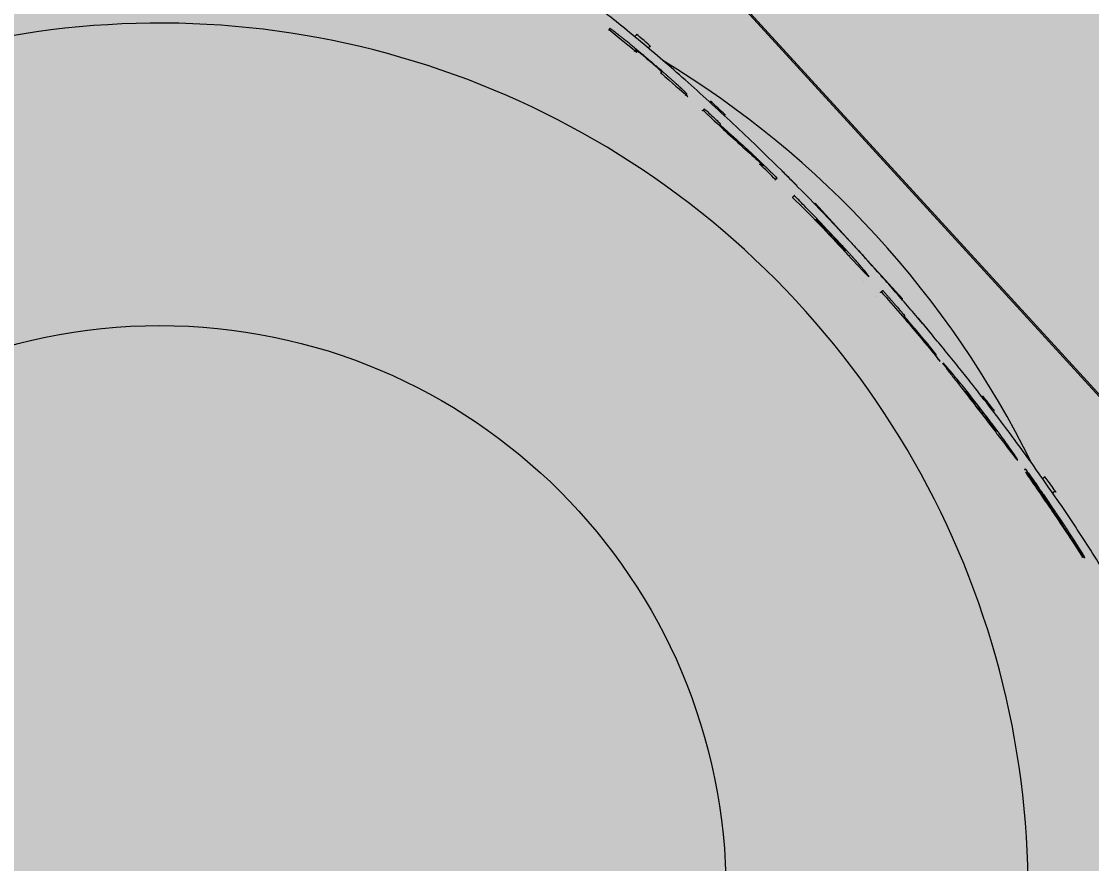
# Model space of a CAD drawing. Header units: metres. Extents: x 2306714 to 2308412, y 453204 to 454783.
# Drawn here: x 2307434.8744 to 2307435.007, y 454012.2586 to 454012.3629 of the extents above; entities that cross this region are included whole.
import ezdxf

# ---------------------------------------------------------------- set-up
doc = ezdxf.new("R2010")
doc.units = ezdxf.units.M
doc.linetypes.add('CENTER', pattern=[2, 1.25, -0.25, 0.25, -0.25])
for name, color, linetype in [('220_СТР', 7, 'Continuous'), ('АД_серый', 250, 'Continuous'), ('ГП_здания', 7, 'Continuous'), ('ПП_Дорога_Покрытия_Газон', 3, 'Continuous')]:
    doc.layers.add(name, color=color, linetype=linetype)
for name, color, linetype, lineweight in [('280_ПОР_Откосы планировки', 250, 'Continuous', 20), ('ГП_АД том 3.2.6', 250, 'Continuous', 40), ('ПП_Дорога_Покрытия_Откос', 3, 'Continuous', 9), ('ПП_Дорога_Покрытия_Щебневание_Прикромочное', 151, 'Continuous', 30)]:
    doc.layers.add(name, color=color, linetype=linetype, lineweight=lineweight)
doc.styles.get("Standard").update_dxf_attribs({"font": 'arial.ttf'})

# ---------------------------------------------------------------- blocks, each defined once
blk = doc.blocks.new('АД 3.2.6')
at = {"layer": 'АД_серый'}
h = blk.add_hatch(dxfattribs=at)
h.set_pattern_fill('ANSI37', color=256, scale=0.25)
h.set_pattern_definition([(45, (-2306965.9422, -453205.9558), (-0.56126600757, 0.56126600757), []), (135, (-2306965.9422, -453205.9558), (-0.56126600757, -0.56126600757), [])])
edge = h.paths.add_edge_path()
edge.add_line((1053.93186, 1206.08536), (1054.02543, 1208.20484))
edge.add_line((1054.02543, 1208.20484), (1018.62202, 1175.7919))
edge.add_line((1018.62202, 1175.7919), (966.99205, 1128.52302))
edge.add_line((966.99205, 1128.52302), (878.48354, 1047.49067))
edge.add_line((878.48354, 1047.49067), (841.60499, 1013.72719))
edge.add_line((841.60499, 1013.72719), (814.31486, 988.74221))
edge.add_line((814.31486, 988.74221), (777.43631, 954.97873))
edge.add_line((777.43631, 954.97873), (740.55776, 921.21525))
edge.add_line((740.55776, 921.21525), (666.80067, 853.68829))
edge.add_line((666.80067, 853.68829), (629.92212, 819.92481))
edge.add_line((629.92212, 819.92481), (593.04357, 786.16133))
edge.add_line((593.04357, 786.16133), (556.16502, 752.39785))
edge.add_line((556.16502, 752.39785), (292.41778, 510.92888))
edge.add_line((292.41778, 510.92888), (59.06115, 297.28349))
edge.add_arc((479.24764, -161.67002), 622.24996, 132.47509102, 141.13179677)
edge.add_line((-5.2309, 228.81116), (-27.95818, 200.61292))
edge.add_arc((-516.71903, 594.54558), 627.75003, 312.47523068, 321.13179661, ccw=False)
edge.add_line((-92.81738, 131.5364), (-212.23468, 22.20554))
edge.add_line((-212.23468, 22.20554), (-211.22178, 21.09919))
edge.add_line((-211.22178, 21.09919), (-91.80447, 130.43005))
edge.add_arc((-516.71903, 594.54558), 629.25003, 312.4752307, 321.13179662)
edge.add_line((-26.79029, 199.67163), (-4.06301, 227.86986))
edge.add_arc((479.24764, -161.67002), 620.74996, 132.47509101, 141.13179676, ccw=False)
edge.add_line((60.07406, 296.17713), (293.44604, 509.83656))
edge.add_line((293.44604, 509.83656), (557.17795, 751.29146))
edge.add_line((557.17795, 751.29146), (594.0565, 785.05494))
edge.add_line((594.0565, 785.05494), (630.93505, 818.81842))
edge.add_line((630.93505, 818.81842), (667.8136, 852.5819))
edge.add_line((667.8136, 852.5819), (741.5707, 920.10885))
edge.add_line((741.5707, 920.10885), (778.44926, 953.87233))
edge.add_line((778.44926, 953.87233), (815.32781, 987.63581))
edge.add_line((815.32781, 987.63581), (842.61793, 1012.62079))
edge.add_line((842.61793, 1012.62079), (879.49648, 1046.38427))
edge.add_line((879.49648, 1046.38427), (968.00501, 1127.41661))
edge.add_line((968.00501, 1127.41661), (1019.63498, 1174.68549))
edge.add_line((1019.63498, 1174.68549), (1053.93186, 1206.08536))
blk = doc.blocks.new('Водоподготовка 4 этап')
at = {"layer": '220_СТР', "lineweight": 30, "true_color": 0xe51010}
h = blk.add_hatch(color=12, dxfattribs=at)
h.dxf.hatch_style = 1
h.paths.add_polyline_path([(2307427.33288, 454009.45795), (2307434.33981, 454015.87302), (2307439.33817, 454010.41625), (2307432.32988, 454003.99993)])
at = {"layer": 'ПП_Дорога_Покрытия_Щебневание_Прикромочное'}
h = blk.add_hatch(dxfattribs=at)
h.set_pattern_fill('ANSI37', color=256, scale=0.2, angle=4.77736958)
edge = h.paths.add_edge_path()
edge.add_line((2307428.85403, 454000.81768), (2307431.59231, 454003.32466))
edge.add_line((2307431.59231, 454003.32466), (2307432.26758, 454002.58709))
edge.add_line((2307432.26758, 454002.58709), (2307430.26687, 454000.75538))
edge.add_line((2307430.26687, 454000.75538), (2307440.65059, 453989.41364))
edge.add_arc((2307447.60472, 453979.8187), 11.85001, 42.408168, 125.933481, ccw=False)
edge.add_line((2307456.35428, 453987.81043), (2307478.60707, 453963.50459))
edge.add_arc((2307469.8669, 453955.50264), 11.84997, -47.525017, 42.475234, ccw=False)
edge.add_line((2307477.8688, 453946.76243), (2307498.88957, 453966.00763))
edge.add_arc((2307490.88762, 453974.74784), 11.85, 222.475096, 312.475121, ccw=False)
edge.add_line((2307482.1474, 453966.74589), (2307441.55195, 454011.08673))
edge.add_line((2307441.55195, 454011.08673), (2307440.75101, 454010.35395))
edge.add_line((2307440.75101, 454010.35395), (2307440.07574, 454011.09152))
edge.add_line((2307440.07574, 454011.09152), (2307441.614, 454012.49984))
edge.add_line((2307441.614, 454012.49984), (2307452.60239, 454000.49766))
edge.add_line((2307452.60239, 454000.49766), (2307451.86482, 453999.82239))
edge.add_line((2307451.86482, 453999.82239), (2307453.21536, 453998.34725))
edge.add_line((2307453.21536, 453998.34725), (2307453.95293, 453999.02252))
edge.add_line((2307453.95293, 453999.02252), (2307482.88497, 453967.42116))
edge.add_arc((2307490.88757, 453974.74679), 10.84926, 222.47117, 312.479047)
edge.add_line((2307498.2143, 453966.7452), (2307498.88957, 453966.00763))
edge.add_line((2307498.88957, 453966.00763), (2307477.8688, 453946.76243))
edge.add_line((2307477.8688, 453946.76243), (2307477.19726, 453947.5032))
edge.add_arc((2307469.86657, 453955.50254), 10.85028, 312.502507, 402.474487)
edge.add_line((2307477.8695, 453962.82932), (2307455.60735, 453987.14538))
edge.add_arc((2307447.60471, 453979.81871), 10.84999, 42.475082, 130.626496)
edge.add_line((2307440.54001, 453988.05353), (2307428.85403, 454000.81768))
blk = doc.blocks.new('Водоподготовка 18.05')
at = {"layer": 'ГП_здания', "linetype": 'CENTER', "lineweight": 13, "ltscale": 100}
blk.add_line((6001.24, 6383.54, 0), (6001.24, 5380.37, 0), dxfattribs=at)
at = {"layer": 'ГП_здания', "lineweight": 13, "ltscale": 25}
blk.add_line((6130.74, 5683.45, 0), (6130.74, 5903.45, 0), dxfattribs=at)
at = {"layer": 'ГП_здания', "lineweight": 13}
for p, q in [((6116.54, 5834.97, 0), (6116.64, 5834.97, 0)), ((6116.97, 5830.85, 0), (6117.07, 5830.85, 0)), ((6117.94, 5822.56, 0), (6118.04, 5822.56, 0)), ((6118.09, 5822.56, 0), (6118.19, 5822.56, 0)), ((6118.62, 5790.66, 0), (6118.62, 5790.66, 0)), ((6119.48, 5790.66, 0), (6119.58, 5790.66, 0)), ((6118.59, 5788.23, 0), (6118.59, 5788.23, 0)), ((6119, 5776.51, 0), (6119.1, 5776.51, 0)), ((6117.72, 5761.46, 0), (6117.81, 5761.46, 0)), ((6117.44, 5759.63, 0), (6117.54, 5759.63, 0)), ((6115.67, 5746.98, 0), (6115.77, 5746.98, 0))]:
    blk.add_line(p, q, dxfattribs=at)
at = {"layer": 'ГП_здания', "lineweight": 13, "ltscale": 25, "elevation": 0}
blk.add_lwpolyline([(6059.38, 5643.45), (6130.6, 5643.45), (6130.6, 5943.45), (6049.98, 5943.45)], dxfattribs=at)
at = {"layer": 'ГП_здания', "lineweight": 13, "elevation": 0}
for points in [[(6054.82, 5888.22, 1), (5951.78, 5699.31, 1), (6054.82, 5888.22)], [(6119.05, 5807.31), (6119.15, 5807.31, 0.002331), (6119.01, 5810.02)]]:
    blk.add_lwpolyline(points, format="xyb", dxfattribs=at)
blk.add_lwpolyline([(6120.67, 5801.85), (6120.77, 5801.85), (6120.78, 5785.83), (6120.68, 5785.82)], dxfattribs=at)
at = {"layer": 'ГП_здания', "lineweight": 13, "ltscale": 25}
blk.add_circle((6003.3, 5793.76, 0), 70.16, dxfattribs=at)
at = {"layer": 'ГП_здания', "lineweight": 13}
blk.add_arc((6003.3, 5793.76, 0), 120.36, 343.7424, 16.3299, dxfattribs=at)
at = {"layer": 'ГП_здания', "lineweight": 13, "extrusion": (0, 0, -1)}
blk.add_ellipse((5242.12, 5799.42, 0), major_axis=(878.86, 0.55), ratio=0.530258, start_param=0.085865, end_param=0.088818, dxfattribs=at)
at = {"layer": 'ГП_здания', "lineweight": 13}
for points, degree, knots in [([(6098, 5888.58, 0), (6094.24, 5892.34, 0), (6089.1, 5895.21, 0), (6085.01, 5897.15, 0), (6083.82, 5897.72, 0), (6082.72, 5898.2, 0), (6081.57, 5898.68, 0), (6076.46, 5900.83, 0), (6070.96, 5902.59, 0), (6065.55, 5904.02, 0), (6062.3, 5904.89, 0), (6059.1, 5905.63, 0), (6055.75, 5906.31, 0), (6054.08, 5906.66, 0), (6052.39, 5906.98, 0), (6050.67, 5907.29, 0), (6042.04, 5908.83, 0), (6032.79, 5909.94, 0), (6023.21, 5910.58, 0), (6016.86, 5911.01, 0), (6010.37, 5911.23, 0), (6003.81, 5911.24, 0), (5997.54, 5911.25, 0), (5991.31, 5911.06, 0), (5985.22, 5910.69, 0), (5981.28, 5910.44, 0), (5977.39, 5910.12, 0), (5973.58, 5909.73, 0), (5963.64, 5908.69, 0), (5954.2, 5907.15, 0), (5945.59, 5905.12, 0), (5942.92, 5904.49, 0), (5940.25, 5903.8, 0), (5937.56, 5903.02, 0), (5935.33, 5902.37, 0), (5933.1, 5901.66, 0), (5930.9, 5900.89, 0), (5929.08, 5900.25, 0), (5927.29, 5899.58, 0), (5925.54, 5898.85, 0), (5924.43, 5898.4, 0), (5923.37, 5897.94, 0), (5922.26, 5897.43, 0), (5919.34, 5896.08, 0), (5915.78, 5894.23, 0), (5912.53, 5891.87, 0), (5911.09, 5890.83, 0), (5909.71, 5889.69, 0), (5908.48, 5888.46, 0), (5904.72, 5884.7, 0), (5901.85, 5879.57, 0), (5899.91, 5875.47, 0), (5899.34, 5874.28, 0), (5898.86, 5873.19, 0), (5898.38, 5872.04, 0), (5896.23, 5866.92, 0), (5894.47, 5861.43, 0), (5893.04, 5856.02, 0), (5892.18, 5852.76, 0), (5891.43, 5849.57, 0), (5890.75, 5846.21, 0), (5890.4, 5844.54, 0), (5890.08, 5842.85, 0), (5889.77, 5841.13, 0), (5888.23, 5832.5, 0), (5887.12, 5823.25, 0), (5886.48, 5813.67, 0), (5886.05, 5807.33, 0), (5885.83, 5800.83, 0), (5885.82, 5794.27, 0), (5885.81, 5788, 0), (5886, 5781.78, 0), (5886.37, 5775.69, 0), (5886.62, 5771.74, 0), (5886.94, 5767.86, 0), (5887.33, 5764.04, 0), (5888.37, 5754.11, 0), (5889.91, 5744.66, 0), (5891.94, 5736.05, 0), (5892.57, 5733.38, 0), (5893.26, 5730.71, 0), (5894.05, 5728.03, 0), (5894.69, 5725.79, 0), (5895.4, 5723.56, 0), (5896.17, 5721.37, 0), (5896.81, 5719.55, 0), (5897.48, 5717.75, 0), (5898.21, 5716, 0), (5898.66, 5714.89, 0), (5899.13, 5713.83, 0), (5899.63, 5712.73, 0), (5900.98, 5709.8, 0), (5902.83, 5706.25, 0), (5905.19, 5702.99, 0), (5906.23, 5701.55, 0), (5907.37, 5700.17, 0), (5908.6, 5698.94, 0)], 3, [0, 0, 0, 0, 1.490588, 1.490588, 1.490588, 1.924398, 1.924398, 1.924398, 3.851331, 3.851331, 3.851331, 5.01041, 5.01041, 5.01041, 5.586225, 5.586225, 5.586225, 8.477972, 8.477972, 8.477972, 10.394049, 10.394049, 10.394049, 12.224729, 12.224729, 12.224729, 13.40936, 13.40936, 13.40936, 16.493768, 16.493768, 16.493768, 17.44998, 17.44998, 17.44998, 18.244155, 18.244155, 18.244155, 18.901026, 18.901026, 18.901026, 19.31658, 19.31658, 19.31658, 20.421311, 20.421311, 20.421311, 20.909714, 20.909714, 20.909714, 22.400302, 22.400302, 22.400302, 22.834113, 22.834113, 22.834113, 24.761045, 24.761045, 24.761045, 25.920124, 25.920124, 25.920124, 26.495939, 26.495939, 26.495939, 29.387685, 29.387685, 29.387685, 31.303762, 31.303762, 31.303762, 33.134443, 33.134443, 33.134443, 34.319073, 34.319073, 34.319073, 37.403481, 37.403481, 37.403481, 38.359693, 38.359693, 38.359693, 39.153868, 39.153868, 39.153868, 39.810739, 39.810739, 39.810739, 40.226293, 40.226293, 40.226293, 41.331024, 41.331024, 41.331024, 41.819428, 41.819428, 41.819428, 41.819428]), ([(5908.6, 5698.94, 0), (5910.43, 5697.11, 0), (5912.66, 5695.33, 0), (5915.27, 5693.6, 0), (5923.03, 5689.3, 0), (5933.12, 5685.53, 0), (5940.12, 5683.47, 0), (5960.89, 5678.65, 0), (5985.43, 5676.16, 0), (6001.7, 5675.64, 0), (6028.13, 5676.58, 0), (6052.03, 5680.22, 0), (6060.76, 5682.03, 0), (6073.83, 5685.58, 0), (6084.37, 5689.93, 0), (6088.08, 5691.75, 0), (6092.41, 5694.3, 0), (6095.86, 5696.99, 0), (6096.67, 5697.68, 0), (6097.42, 5698.37, 0), (6098.12, 5699.06, 0), (6099.95, 5700.89, 0), (6101.73, 5703.12, 0), (6103.46, 5705.74, 0), (6107.76, 5713.5, 0), (6111.53, 5723.58, 0), (6113.59, 5730.58, 0), (6118.41, 5751.35, 0), (6120.9, 5775.9, 0), (6121.42, 5792.16, 0), (6120.48, 5818.59, 0), (6116.84, 5842.5, 0), (6115.03, 5851.22, 0), (6111.48, 5864.3, 0), (6107.13, 5874.84, 0), (6105.31, 5878.54, 0), (6102.76, 5882.87, 0), (6100.07, 5886.32, 0), (6099.39, 5887.13, 0), (6098.7, 5887.89, 0), (6098, 5888.58, 0)], 5, [0, 0, 0, 0, 0, 0, 28.612785, 28.612785, 28.612785, 74.374141, 74.374141, 74.374141, 152.858752, 152.858752, 152.858752, 202.96905, 202.96905, 202.96905, 235.424027, 235.424027, 235.424027, 246.308087, 246.308087, 246.308087, 246.308087, 246.308087, 274.920872, 274.920872, 274.920872, 320.682228, 320.682228, 320.682228, 399.166839, 399.166839, 399.166839, 449.277137, 449.277137, 449.277137, 481.732114, 481.732114, 481.732114, 492.616174, 492.616174, 492.616174, 492.616174, 492.616174, 492.616174]), ([(6118.98, 5775.75, 0), (6119.01, 5776.02, 0), (6119.03, 5776.21, 0), (6119.07, 5776.46, 0), (6119.09, 5776.52, 0), (6119.12, 5776.51, 0), (6119.12, 5776.42, 0), (6119.13, 5776.12, 0), (6119.13, 5775.89, 0), (6119.1, 5775.08, 0), (6119.08, 5774.6, 0), (6119.01, 5773.29, 0), (6118.97, 5772.58, 0), (6118.84, 5770.72, 0), (6118.7, 5769.04, 0), (6118.39, 5765.64, 0), (6118.27, 5764.63, 0), (6118.1, 5763.15, 0), (6118.04, 5762.7, 0), (6117.97, 5762.23, 0), (6117.94, 5762.06, 0), (6117.9, 5761.78, 0), (6117.88, 5761.68, 0), (6117.86, 5761.6, 0), (6117.84, 5761.49, 0), (6117.82, 5761.44, 0), (6117.8, 5761.48, 0), (6117.79, 5761.55, 0), (6117.8, 5761.83, 0), (6117.81, 5762.05, 0), (6117.86, 5762.68, 0), (6117.89, 5763.08, 0), (6117.97, 5763.91, 0), (6118.02, 5764.5, 0), (6118.15, 5765.84, 0), (6118.27, 5767.11, 0), (6118.53, 5770.2, 0), (6118.64, 5771.57, 0), (6118.79, 5773.51, 0), (6118.83, 5774.05, 0), (6118.89, 5774.77, 0), (6118.91, 5775, 0), (6118.95, 5775.41, 0), (6118.96, 5775.59, 0), (6118.98, 5775.75, 0)], 3, [0, 0, 0, 0, 0.140503, 0.140503, 0.279558, 0.279558, 0.440684, 0.440684, 0.557789, 0.557789, 0.647061, 0.647061, 0.735991, 0.735991, 0.880222, 0.880222, 1.011551, 1.011551, 1.141168, 1.141168, 1.238837, 1.238837, 1.336799, 1.336799, 1.336799, 1.471844, 1.471844, 1.606831, 1.606831, 1.749736, 1.749736, 1.904632, 1.904632, 2.023565, 2.023565, 2.069214, 2.069214, 2.080648, 2.080648, 2.085127, 2.085127, 2.087376, 2.087376, 2.089632, 2.089632, 2.089632, 2.089632]), ([(6118.52, 5767.69, 0), (6118.57, 5768.14, 0), (6118.61, 5768.58, 0), (6118.66, 5769.25, 0), (6118.7, 5769.66, 0), (6118.74, 5770.31, 0), (6118.77, 5770.64, 0), (6118.8, 5771.19, 0), (6118.81, 5771.4, 0), (6118.83, 5771.75, 0), (6118.83, 5771.89, 0), (6118.82, 5772.13, 0), (6118.81, 5772.13, 0), (6118.78, 5772.04, 0), (6118.76, 5771.93, 0), (6118.71, 5771.59, 0), (6118.69, 5771.41, 0), (6118.64, 5770.89, 0), (6118.62, 5770.64, 0), (6118.58, 5770.2, 0), (6118.55, 5769.94, 0), (6118.54, 5769.74, 0), (6118.52, 5769.53, 0), (6118.5, 5769.32, 0), (6118.46, 5768.86, 0), (6118.46, 5768.8, 0), (6118.43, 5768.42, 0), (6118.4, 5768.09, 0), (6118.34, 5767.44, 0), (6118.32, 5767.18, 0), (6118.29, 5766.72, 0), (6118.28, 5766.53, 0), (6118.26, 5766.16, 0), (6118.26, 5766.05, 0), (6118.26, 5765.88, 0), (6118.28, 5765.87, 0), (6118.32, 5766, 0), (6118.34, 5766.12, 0), (6118.39, 5766.48, 0), (6118.42, 5766.68, 0), (6118.46, 5767.1, 0), (6118.49, 5767.38, 0), (6118.52, 5767.69, 0)], 3, [0, 0, 0, 0, 0.061398, 0.061398, 0.143718, 0.143718, 0.202976, 0.202976, 0.250492, 0.250492, 0.297711, 0.297711, 0.366238, 0.366238, 0.435084, 0.435084, 0.471903, 0.471903, 0.504315, 0.504315, 0.561339, 0.561339, 0.561339, 0.596677, 0.596677, 0.608213, 0.608213, 0.649967, 0.649967, 0.679277, 0.679277, 0.709843, 0.709843, 0.753333, 0.753333, 0.831317, 0.831317, 0.895995, 0.895995, 0.956547, 0.956547, 1.047004, 1.047004, 1.047004, 1.047004]), ([(6117.46, 5758.64, 0), (6117.49, 5758.64, 0), (6117.52, 5758.64, 0), (6117.54, 5758.64, 0), (6117.21, 5755.91, 0), (6117.09, 5755.1, 0), (6116.81, 5753.24, 0), (6116.78, 5752.99, 0), (6116.72, 5752.64, 0), (6116.7, 5752.49, 0), (6116.65, 5752.25, 0), (6116.64, 5752.16, 0), (6116.62, 5752.04, 0), (6116.61, 5751.99, 0), (6116.59, 5751.94, 0), (6116.59, 5751.93, 0), (6116.59, 5751.95, 0), (6116.59, 5751.98, 0), (6116.6, 5752.07, 0), (6116.61, 5752.13, 0), (6116.63, 5752.3, 0), (6116.65, 5752.41, 0), (6116.71, 5752.85, 0), (6116.76, 5753.21, 0), (6116.82, 5753.66, 0), (6116.84, 5753.76, 0), (6117.05, 5755.32, 0), (6117.16, 5756.13, 0), (6117.38, 5757.87, 0), (6117.42, 5758.21, 0), (6117.46, 5758.61, 0), (6117.49, 5758.87, 0), (6117.53, 5759.28, 0), (6117.54, 5759.42, 0), (6117.55, 5759.6, 0), (6117.54, 5759.64, 0), (6117.52, 5759.61, 0), (6117.51, 5759.54, 0), (6117.46, 5759.28, 0), (6117.43, 5759.09, 0), (6117.35, 5758.51, 0), (6117.3, 5758.15, 0), (6117.19, 5757.36, 0), (6117.11, 5756.83, 0), (6116.94, 5755.56, 0), (6116.81, 5754.64, 0), (6116.56, 5752.94, 0), (6116.36, 5751.39, 0), (6115.63, 5747.17, 0), (6115.59, 5747.17, 0), (6115.56, 5747.17, 0), (6115.53, 5747.17, 0)], 3, [0, 0, 0, 0, 1, 1, 1, 1.783766, 1.783766, 1.982817, 1.982817, 2.11539, 2.11539, 2.202851, 2.202851, 2.273034, 2.273034, 2.340963, 2.340963, 2.410948, 2.410948, 2.485726, 2.485726, 2.579921, 2.579921, 2.89106, 2.89106, 2.97694, 2.97694, 4.273165, 4.273165, 4.998658, 4.998658, 5.83057, 5.83057, 6.496585, 6.496585, 7.143847, 7.143847, 7.81969, 7.81969, 8.515656, 8.515656, 9.392411, 9.392411, 10.702693, 10.702693, 12.186246, 12.186246, 14.374851, 14.374851, 14.374851, 15.374851, 15.374851, 15.374851, 15.374851])]:
    blk.add_open_spline(points, degree=degree, knots=knots, dxfattribs=at)
for points, weights, degree, knots in [([(6117.59, 5826.64, 0), (6117.75, 5825.29, 0), (6117.9, 5823.93, 0), (6118.04, 5822.56, 0), (6118.09, 5822.56, 0), (6118.14, 5822.56, 0), (6118.19, 5822.56, 0), (6118.2, 5822.54, 0), (6118.21, 5822.59, 0), (6118.21, 5822.76, 0), (6118.2, 5822.88, 0), (6118.18, 5823.23, 0), (6118.17, 5823.48, 0), (6118.1, 5824.21, 0), (6118.06, 5824.66, 0), (6117.83, 5826.91, 0), (6117.57, 5828.97, 0), (6117.28, 5831.19, 0), (6117.16, 5832.01, 0), (6116.97, 5833.28, 0), (6116.89, 5833.74, 0), (6116.78, 5834.36, 0), (6116.74, 5834.59, 0), (6116.68, 5834.86, 0), (6116.66, 5834.92, 0), (6116.64, 5834.98, 0), (6116.63, 5834.97, 0), (6116.63, 5834.93, 0), (6116.58, 5834.93, 0), (6116.53, 5834.93, 0), (6116.48, 5834.93, 0), (6116.45, 5834.93, 0), (6116.42, 5834.93, 0), (6116.38, 5834.93, 0)], [1, 0.999842440264, 0.999842440264, 1, 1, 1, 1, 1, 1, 1, 1, 1, 1, 1, 1, 1, 1, 1, 1, 1, 1, 1, 1, 1, 1, 1, 1, 1, 1, 1, 1, 1, 1, 1], 3, [0, 0, 0, 0, 0.043483, 0.043483, 0.043483, 1.043483, 1.043483, 1.043483, 1.176822, 1.176822, 1.29652, 1.29652, 1.402822, 1.402822, 1.501723, 1.501723, 1.801223, 1.801223, 2.155266, 2.155266, 2.487129, 2.487129, 2.786519, 2.786519, 2.987055, 2.987055, 3.18426, 3.18426, 3.18426, 4.18426, 4.18426, 4.18426, 5.18426, 5.18426, 5.18426, 5.18426]), ([(6116.48, 5834.93, 0), (6116.69, 5833.58, 0), (6116.88, 5832.22, 0), (6117.07, 5830.85, 0), (6117.12, 5830.85, 0), (6117.17, 5830.85, 0), (6117.22, 5830.85, 0), (6117.22, 5830.85, 0), (6117.23, 5830.83, 0), (6117.25, 5830.76, 0), (6117.26, 5830.7, 0), (6117.29, 5830.51, 0), (6117.32, 5830.34, 0), (6117.39, 5829.93, 0), (6117.42, 5829.69, 0), (6117.49, 5829.17, 0), (6117.53, 5828.89, 0), (6117.59, 5828.34, 0), (6117.63, 5828.08, 0), (6117.68, 5827.58, 0), (6117.7, 5827.36, 0), (6117.73, 5827.01, 0), (6117.74, 5826.87, 0), (6117.75, 5826.72, 0), (6117.75, 5826.64, 0), (6117.74, 5826.64, 0), (6117.69, 5826.64, 0), (6117.64, 5826.64, 0), (6117.59, 5826.64, 0), (6117.56, 5826.64, 0), (6117.53, 5826.64, 0), (6117.49, 5826.64, 0)], [1, 0.999831571191, 0.999831571191, 1, 1, 1, 1, 1, 1, 1, 1, 1, 1, 1, 1, 1, 1, 1, 1, 1, 1, 1, 1, 1, 1, 1, 1, 1, 1, 1, 1, 1], 3, [0, 0, 0, 0, 0.044958, 0.044958, 0.044958, 1.044958, 1.044958, 1.044958, 1.12452, 1.12452, 1.203961, 1.203961, 1.340747, 1.340747, 1.478445, 1.478445, 1.61591, 1.61591, 1.75323, 1.75323, 1.889381, 1.889381, 2.015622, 2.015622, 2.106287, 2.106287, 2.106287, 3.106287, 3.106287, 3.106287, 4.106287, 4.106287, 4.106287, 4.106287]), ([(6118.5, 5830, 0), (6118.62, 5830.01, 0), (6118.74, 5830.01, 0), (6118.87, 5830.01, 0), (6118.79, 5830.73, 0), (6118.71, 5831.44, 0), (6118.63, 5832.15, 0), (6118.49, 5832.15, 0), (6118.35, 5832.16, 0), (6118.21, 5832.16, 0)], [1, 1, 1, 1, 0.999996795465, 0.999996795465, 1, 1, 1, 1], 3, [0, 0, 0, 0, 0.480007, 0.480007, 0.480007, 0.486208, 0.486208, 0.486208, 1.043218, 1.043218, 1.043218, 1.043218]), ([(6118.21, 5819.71, 0), (6118.24, 5819.71, 0), (6118.28, 5819.71, 0), (6118.31, 5819.71, 0), (6118.39, 5819.71, 0), (6118.48, 5819.71, 0), (6118.56, 5819.71, 0), (6118.6, 5819.26, 0), (6118.64, 5818.82, 0), (6118.72, 5817.92, 0), (6118.75, 5817.47, 0), (6118.79, 5817.02, 0), (6118.74, 5817.02, 0), (6118.69, 5817.02, 0), (6118.64, 5817.02, 0), (6118.84, 5815.17, 0), (6119.02, 5813.31, 0), (6119.18, 5811.44, 0), (6119.22, 5810.75, 0), (6119.26, 5810.06, 0), (6119.34, 5808.69, 0), (6119.37, 5808, 0), (6119.4, 5807.31, 0), (6119.32, 5807.31, 0), (6119.23, 5807.31, 0), (6119.15, 5807.31, 0)], [1, 1, 1, 1, 1, 1, 1, 1, 1, 1, 1, 1, 1, 1, 1, 0.999712769491, 0.999712769491, 1, 1, 1, 1, 1, 1, 1, 1, 1], 3, [0, 0, 0, 0, 1, 1, 1, 2, 2, 2, 2.126478, 2.126478, 2.252956, 2.252956, 2.252956, 3.252956, 3.252956, 3.252956, 3.311668, 3.311668, 3.311668, 3.505021, 3.505021, 3.698375, 3.698375, 3.698375, 4.698375, 4.698375, 4.698375, 4.698375]), ([(6118.31, 5819.71, 0), (6118.49, 5817.66, 0), (6118.65, 5815.58, 0), (6118.6, 5815.58, 0), (6118.55, 5815.58, 0)], [1, 0.999768964858, 1, 1, 1], 2, [0, 0, 0, 0.042992, 0.042992, 1.042992, 1.042992, 1.042992]), ([(6119.81, 5817.59, 0), (6119.86, 5817.6, 0), (6119.9, 5817.6, 0), (6119.95, 5817.6, 0), (6119.9, 5818.31, 0), (6119.85, 5819.02, 0), (6119.79, 5819.73, 0), (6119.74, 5819.74, 0), (6119.68, 5819.74, 0), (6119.63, 5819.74, 0)], [1, 1, 1, 1, 0.999996814524, 0.999996814524, 1, 1, 1, 1], 3, [0, 0, 0, 0, 0.1836966, 0.1836966, 0.1836966, 0.1898793, 0.1898793, 0.1898793, 0.4132454, 0.4132454, 0.4132454, 0.4132454]), ([(6118.65, 5815.58, 0), (6118.93, 5812.82, 0), (6119.17, 5810.02, 0), (6119.09, 5810.02, 0), (6119.01, 5810.02, 0), (6118.96, 5810.02, 0), (6118.92, 5810.02, 0)], [1, 0.9995748086, 1, 1, 1, 1, 1], 2, [0, 0, 0, 0.058325, 0.058325, 1.058325, 1.058325, 2.058325, 2.058325, 2.058325]), ([(6120.47, 5807.32, 0), (6120.48, 5807.32, 0), (6120.49, 5807.32, 0), (6120.51, 5807.32, 0), (6120.54, 5806.61, 0), (6120.56, 5805.9, 0), (6120.59, 5805.18, 0), (6120.58, 5805.18, 0), (6120.57, 5805.18, 0), (6120.56, 5805.18, 0)], [1, 1, 1, 1, 0.999996825739, 0.999996825739, 1, 1, 1, 1], 3, [0, 0, 0, 0, 0.055698, 0.055698, 0.055698, 0.061869, 0.061869, 0.061869, 1.061869, 1.061869, 1.061869, 1.061869]), ([(6119.18, 5804.27, 0), (6119.21, 5804.27, 0), (6119.24, 5804.27, 0), (6119.28, 5804.27, 0), (6119.36, 5804.27, 0), (6119.44, 5804.27, 0), (6119.53, 5804.27, 0), (6119.63, 5801.35, 0), (6119.69, 5798.41, 0), (6119.71, 5795.47, 0), (6119.71, 5795.15, 0), (6119.71, 5794.83, 0), (6119.71, 5794.19, 0), (6119.71, 5793.88, 0), (6119.7, 5793.01, 0), (6119.69, 5792.49, 0), (6119.66, 5791.61, 0), (6119.64, 5791.26, 0), (6119.61, 5790.79, 0), (6119.59, 5790.66, 0), (6119.56, 5790.66, 0), (6119.54, 5790.79, 0), (6119.52, 5791.26, 0), (6119.51, 5791.61, 0), (6119.49, 5792.49, 0), (6119.48, 5793.01, 0), (6119.47, 5793.88, 0), (6119.47, 5794.19, 0), (6119.46, 5794.83, 0), (6119.46, 5795.15, 0), (6119.46, 5795.47, 0), (6119.44, 5798.41, 0), (6119.38, 5801.35, 0), (6119.28, 5804.27, 0)], [1, 1, 1, 1, 1, 1, 1, 0.999343512694, 0.999343512694, 1, 1, 1, 1, 1, 1, 1, 1, 1, 1, 1, 1, 1, 1, 1, 1, 1, 1, 1, 1, 1, 1, 0.999341942387, 0.999341942387, 1], 3, [0, 0, 0, 0, 1, 1, 1, 2, 2, 2, 2.088765, 2.088765, 2.088765, 2.179672, 2.179672, 2.270355, 2.270355, 2.446415, 2.446415, 2.623026, 2.623026, 2.799734, 2.799734, 2.97648, 2.97648, 3.15302, 3.15302, 3.329024, 3.329024, 3.41975, 3.41975, 3.510708, 3.510708, 3.510708, 3.599579, 3.599579, 3.599579, 3.599579]), ([(6119.59, 5800.22, 0), (6119.61, 5799.42, 0), (6119.62, 5798.62, 0), (6119.64, 5797.82, 0), (6119.64, 5797.62, 0), (6119.64, 5797.43, 0), (6119.64, 5797.06, 0), (6119.64, 5796.88, 0), (6119.64, 5796.36, 0), (6119.64, 5796.05, 0), (6119.63, 5795.54, 0), (6119.62, 5795.33, 0), (6119.61, 5795.05, 0), (6119.6, 5794.98, 0), (6119.58, 5794.98, 0), (6119.57, 5795.05, 0), (6119.55, 5795.33, 0), (6119.54, 5795.54, 0), (6119.52, 5796.05, 0), (6119.51, 5796.36, 0), (6119.5, 5796.88, 0), (6119.5, 5797.06, 0), (6119.49, 5797.43, 0), (6119.49, 5797.62, 0), (6119.49, 5797.82, 0), (6119.48, 5798.62, 0), (6119.46, 5799.42, 0), (6119.44, 5800.22, 0), (6119.49, 5800.22, 0), (6119.54, 5800.22, 0), (6119.59, 5800.22, 0)], [1, 0.999994590858, 0.999994590858, 1, 1, 1, 1, 1, 1, 1, 1, 1, 1, 1, 1, 1, 1, 1, 1, 1, 1, 1, 1, 1, 1, 0.999994585389, 0.999994585389, 1, 1, 1, 1], 3, [0, 0, 0, 0, 0.008057, 0.008057, 0.008057, 0.061803, 0.061803, 0.115414, 0.115414, 0.219311, 0.219311, 0.323549, 0.323549, 0.427893, 0.427893, 0.532235, 0.532235, 0.6365, 0.6365, 0.740465, 0.740465, 0.794031, 0.794031, 0.847732, 0.847732, 0.847732, 0.855793, 0.855793, 0.855793, 1.855793, 1.855793, 1.855793, 1.855793]), ([(6120.78, 5794.9, 0), (6120.78, 5794.9, 0), (6120.78, 5794.9, 0), (6120.78, 5793.84, 0), (6120.78, 5792.77, 0), (6120.78, 5792.77, 0), (6120.78, 5792.77, 0)], [1, 1, 1, 0.999995244209, 1, 1, 1], 2, [0, 0, 0, 1, 1, 1.006168, 1.006168, 2.006168, 2.006168, 2.006168]), ([(6119.42, 5788.23, 0), (6119.32, 5782.71, 0), (6119.01, 5777.25, 0), (6118.96, 5777.25, 0), (6118.91, 5777.25, 0)], [1, 0.998450632752, 1, 1, 1], 2, [0, 0, 0, 0.111347, 0.111347, 1.111347, 1.111347, 1.111347]), ([(6119.32, 5788.23, 0), (6119.35, 5788.23, 0), (6119.38, 5788.23, 0), (6119.42, 5788.23, 0), (6119.5, 5788.23, 0), (6119.58, 5788.23, 0), (6119.67, 5788.23, 0), (6119.65, 5787.54, 0), (6119.64, 5786.86, 0), (6119.61, 5785.48, 0), (6119.59, 5784.79, 0), (6119.56, 5784.1, 0), (6119.54, 5784.1, 0), (6119.51, 5784.1, 0), (6119.48, 5784.1, 0), (6119.46, 5783.34, 0), (6119.43, 5782.58, 0), (6119.37, 5781.07, 0), (6119.34, 5780.31, 0), (6119.3, 5779.55, 0), (6119.26, 5779.11, 0), (6119.22, 5778.68, 0), (6119.18, 5778.25, 0)], [1, 1, 1, 1, 1, 1, 1, 1, 1, 1, 1, 1, 1, 1, 1, 1, 1, 1, 1, 1, 0.999999522671, 0.999999522671, 1], 3, [0, 0, 0, 0, 1, 1, 1, 2, 2, 2, 2.1935, 2.1935, 2.387001, 2.387001, 2.387001, 3.387001, 3.387001, 3.387001, 3.600351, 3.600351, 3.813701, 3.813701, 3.813701, 3.816094, 3.816094, 3.816094, 3.816094]), ([(6119.01, 5777.25, 0), (6119.07, 5777.89, 0), (6119.13, 5778.53, 0), (6119.28, 5781.3, 0), (6119.37, 5784.1, 0), (6119.4, 5784.1, 0), (6119.43, 5784.1, 0), (6119.33, 5781.16, 0), (6119.18, 5778.25, 0), (6119.14, 5778.25, 0), (6119.11, 5778.25, 0)], [1, 0.999999314875, 1, 0.999599929428, 1, 1, 1, 0.999558664614, 1, 1, 1], 2, [0, 0, 0, 0.002341, 0.002341, 0.058917, 0.058917, 1.058917, 1.058917, 1.118338, 1.118338, 2.118338, 2.118338, 2.118338]), ([(6120.48, 5780.35, 0), (6120.5, 5780.35, 0), (6120.51, 5780.35, 0), (6120.53, 5780.35, 0), (6120.55, 5781.06, 0), (6120.58, 5781.78, 0), (6120.6, 5782.49, 0), (6120.59, 5782.49, 0), (6120.58, 5782.49, 0), (6120.57, 5782.49, 0)], [1, 1, 1, 1, 0.999996825739, 0.999996825739, 1, 1, 1, 1], 3, [0, 0, 0, 0, 0.055736, 0.055736, 0.055736, 0.061908, 0.061908, 0.061908, 1.061908, 1.061908, 1.061908, 1.061908]), ([(6119.66, 5767.93, 0), (6119.71, 5767.93, 0), (6119.77, 5767.93, 0), (6119.83, 5767.94, 0), (6119.88, 5768.65, 0), (6119.93, 5769.36, 0), (6119.98, 5770.07, 0), (6119.93, 5770.07, 0), (6119.89, 5770.08, 0), (6119.84, 5770.08, 0)], [1, 1, 1, 1, 0.999996814524, 0.999996814524, 1, 1, 1, 1], 3, [0, 0, 0, 0, 0.2233965, 0.2233965, 0.2233965, 0.2295792, 0.2295792, 0.2295792, 0.4133104, 0.4133104, 0.4133104, 0.4133104]), ([(6117.67, 5760.01, 0), (6117.7, 5760.01, 0), (6117.73, 5760.01, 0), (6117.77, 5760.01, 0), (6117.45, 5757.24, 0), (6117.11, 5754.81, 0), (6116.66, 5751.79, 0), (6116.42, 5750.33, 0), (6116.15, 5748.78, 0), (6116.06, 5748.29, 0), (6115.94, 5747.65, 0), (6115.9, 5747.45, 0), (6115.84, 5747.19, 0), (6115.81, 5747.06, 0), (6115.77, 5746.97, 0), (6115.76, 5746.96, 0), (6115.77, 5747.07, 0), (6115.78, 5747.17, 0), (6115.82, 5747.49, 0), (6115.86, 5747.73, 0), (6115.93, 5748.23, 0), (6116.01, 5748.72, 0), (6116.25, 5750.26, 0), (6116.31, 5750.63, 0), (6116.41, 5751.29, 0), (6116.46, 5751.62, 0), (6116.6, 5752.53, 0), (6116.79, 5753.84, 0), (6116.85, 5754.31, 0), (6116.86, 5754.4, 0), (6116.88, 5754.56, 0), (6116.88, 5754.6, 0), (6116.88, 5754.66, 0), (6116.88, 5754.67, 0), (6116.88, 5754.67, 0), (6116.87, 5754.65, 0), (6116.86, 5754.58, 0), (6116.85, 5754.53, 0), (6116.83, 5754.38, 0), (6116.81, 5754.28, 0), (6116.77, 5754.02, 0), (6116.73, 5753.78, 0), (6116.5, 5752.24, 0), (6116.37, 5751.41, 0), (6116.18, 5750.21, 0), (6116.05, 5749.36, 0), (6115.88, 5748.35, 0), (6115.8, 5747.96, 0), (6115.71, 5747.56, 0), (6115.63, 5747.17, 0)], [1, 1, 1, 1, 1, 1, 1, 1, 1, 1, 1, 1, 1, 1, 1, 1, 1, 1, 1, 1, 1, 1, 1, 1, 1, 1, 1, 1, 1, 1, 1, 1, 1, 1, 1, 1, 1, 1, 1, 1, 1, 1, 1, 1, 1, 1, 1, 0.999999238075, 0.999999238075, 1], 3, [0, 0, 0, 0, 1, 1, 1, 4.847013, 4.847013, 8.105708, 8.105708, 9.353703, 9.353703, 10.058328, 10.058328, 10.56282, 10.56282, 10.883016, 10.883016, 11.138429, 11.138429, 11.452802, 11.452802, 11.7276, 11.7276, 11.849071, 11.849071, 11.991205, 11.991205, 12.130998, 12.130998, 12.173244, 12.173244, 12.210017, 12.210017, 12.244954, 12.244954, 12.278513, 12.278513, 12.311038, 12.311038, 12.348995, 12.348995, 12.428636, 12.428636, 12.670987, 12.670987, 12.960355, 12.960355, 12.960355, 12.963378, 12.963378, 12.963378, 12.963378]), ([(6118.26, 5755.51, 0), (6118.4, 5755.51, 0), (6118.54, 5755.52, 0), (6118.68, 5755.52, 0), (6118.76, 5756.23, 0), (6118.84, 5756.94, 0), (6118.91, 5757.66, 0), (6118.79, 5757.66, 0), (6118.67, 5757.66, 0), (6118.55, 5757.67, 0)], [1, 1, 1, 1, 0.999996795465, 0.999996795465, 1, 1, 1, 1], 3, [0, 0, 0, 0, 0.557011, 0.557011, 0.557011, 0.563212, 0.563212, 0.563212, 1.043224, 1.043224, 1.043224, 1.043224])]:
    blk.add_rational_spline(points, weights, degree=degree, knots=knots, dxfattribs=at)
at = {"layer": 'ГП_здания', "lineweight": 13, "insert": (5415.88, 5404.28), "char_height": 150, "width": 1660.2642, "attachment_point": 1, "bg_fill": 2}
blk.add_mtext('{\\FCS_Gost2304|c0;\\W0.9;\\Q15;Р-4-1÷2}', dxfattribs=at)
blk = doc.blocks.new('Откос водоподготовка')
at = {"layer": 'ПП_Дорога_Покрытия_Откос'}
h = blk.add_hatch(dxfattribs=at)
h.set_pattern_fill('GRASS', color=110, scale=0.02, style=0)
h.set_pattern_definition([(90, (-2307476.39992, -453943.012), (-0.3592102448, 0.3592102448), [0.09525, -0.6231704896]), (45, (-2307476.3999, -453943.012), (-0.35921024484, 0.35921024484), [0.09525, -0.41275]), (135, (-2307476.3999, -453943.012), (-0.35921024484, -0.35921024484), [0.09525, -0.41275])])
edge = h.paths.add_edge_path()
edge.add_line((21.81438, 23.73319), (19.4805, 26.28239))
edge.add_arc((14.20344, 31.75312), 7.60107, 224.018251, 313.967682, ccw=False)
edge.add_line((8.73738, 26.47123), (-14.23126, 49.84106))
edge.add_line((-14.23126, 49.84106), (-16.36841, 52.39698))
edge.add_line((-16.36841, 52.39698), (-12.60349, 55.77315))
edge.add_arc((-14.12112, 57.41554), 2.23621, 312.7392, 402.11394)
edge.add_line((-12.46227, 58.91515), (-20.06323, 67.51195))
edge.add_arc((-21.67482, 65.65259), 2.46057, 49.08307, 132.02188)
edge.add_line((-23.32196, 67.48052), (-26.75947, 64.28198))
edge.add_line((-26.75947, 64.28198), (-32.95278, 71.16613))
edge.add_arc((-34.80356, 69.46306), 2.51512, 42.61989, 96.74512)
edge.add_line((-35.09897, 71.96077), (-40.01462, 77.44533))
edge.add_arc((-41.95395, 75.68624), 2.61827, 42.21002, 132.1302)
edge.add_line((-43.71033, 77.62801), (-53.68224, 68.37441))
edge.add_arc((-51.8986, 66.57882), 2.53091, 134.80867, 222.70303)
edge.add_line((-53.75851, 64.86236), (-48.81323, 59.73128))
edge.add_arc((-47.50489, 57.82765), 2.30989, 124.50022, 222.19026)
edge.add_line((-49.21633, 56.27634), (-37.30642, 43.71721))
edge.add_arc((-35.86241, 45.03767), 1.95672, 222.44112, 310.75565)
edge.add_line((-34.585, 43.55545), (-33.30836, 44.4962))
edge.add_arc((-28.67027, 36.73671), 9.04, 43.337077, 120.868071, ccw=False)
edge.add_line((-22.09522, 42.94076), (-19.43837, 40.15334))
edge.add_line((-19.43837, 40.15334), (-0.74955, 17.78563))
edge.add_arc((-6.37591, 13.01427), 7.37712, -51.173828, 40.299142, ccw=False)
edge.add_line((-1.75076, 7.26712), (0.79361, 4.488))
edge.add_arc((-6.53306, 12.49064), 10.85, 312.475121, 402.475096)
edge.add_line((1.46958, 19.81731), (-20.79257, 44.13338))
edge.add_arc((-28.79521, 36.80671), 10.84999, 42.475082, 130.626496)
edge.add_line((-35.85991, 45.04153), (-47.54589, 57.80567))
edge.add_line((-47.54589, 57.80567), (-45.54518, 59.63738))
edge.add_line((-45.54518, 59.63738), (-51.89272, 66.57055))
edge.add_line((-51.89272, 66.57055), (-41.93414, 75.68795))
edge.add_line((-41.93414, 75.68795), (-35.58661, 68.75478))
edge.add_line((-35.58661, 68.75478), (-34.78592, 69.48784))
edge.add_line((-34.78592, 69.48784), (-26.90377, 60.87848))
edge.add_line((-26.90377, 60.87848), (-21.66702, 65.67289))
edge.add_line((-21.66702, 65.67289), (-14.104, 57.4121))
edge.add_line((-14.104, 57.4121), (-19.34075, 52.61768))
edge.add_line((-19.34075, 52.61768), (6.48505, 24.40916))
edge.add_arc((14.48765, 31.73478), 10.84926, 222.471174, 312.479042)

msp = doc.modelspace()

# ---------------------------------------------------------------- hatches: boundary and pattern name
at = {"layer": 'ПП_Дорога_Покрытия_Газон'}
h = msp.add_hatch(dxfattribs=at)
h.set_pattern_fill('ANSI37', color=256, scale=0.15, angle=-9.47535813)
edge = h.paths.add_edge_path()
edge.add_line((2307436.38529, 454020.45733), (2307441.30303, 454014.97629))
edge.add_line((2307441.30303, 454014.97629), (2307441.39919, 454014.98636))
edge.add_line((2307441.39919, 454014.98636), (2307441.53098, 454014.99316))
edge.add_line((2307441.53098, 454014.99316), (2307441.66295, 454014.993))
edge.add_line((2307441.66295, 454014.993), (2307441.79472, 454014.98586))
edge.add_line((2307441.79472, 454014.98586), (2307441.92593, 454014.97178))
edge.add_line((2307441.92593, 454014.97178), (2307442.05621, 454014.95079))
edge.add_line((2307442.05621, 454014.95079), (2307442.18521, 454014.92295))
edge.add_line((2307442.18521, 454014.92295), (2307442.31255, 454014.88833))
edge.add_line((2307442.31255, 454014.88833), (2307442.43789, 454014.84704))
edge.add_line((2307442.43789, 454014.84704), (2307442.56087, 454014.79919))
edge.add_line((2307442.56087, 454014.79919), (2307442.68115, 454014.74491))
edge.add_line((2307442.68115, 454014.74491), (2307442.7984, 454014.68436))
edge.add_line((2307442.7984, 454014.68436), (2307442.91229, 454014.6177))
edge.add_line((2307442.91229, 454014.6177), (2307443.0287, 454014.54194))
edge.add_line((2307443.0287, 454014.54194), (2307443.14073, 454014.45984))
edge.add_line((2307443.14073, 454014.45984), (2307443.24802, 454014.37166))
edge.add_line((2307443.24802, 454014.37166), (2307443.35027, 454014.27766))
edge.add_line((2307443.35027, 454014.27766), (2307443.44713, 454014.17813))
edge.add_line((2307443.44713, 454014.17813), (2307449.64045, 454007.29398))
edge.add_line((2307449.64045, 454007.29398), (2307453.07796, 454010.49253))
edge.add_line((2307453.07796, 454010.49253), (2307453.18217, 454010.58148))
edge.add_line((2307453.18217, 454010.58148), (2307453.29117, 454010.66448))
edge.add_line((2307453.29117, 454010.66448), (2307453.40463, 454010.74129))
edge.add_line((2307453.40463, 454010.74129), (2307453.52219, 454010.81165))
edge.add_line((2307453.52219, 454010.81165), (2307453.6435, 454010.87535))
edge.add_line((2307453.6435, 454010.87535), (2307453.76816, 454010.93219))
edge.add_line((2307453.76816, 454010.93219), (2307453.8958, 454010.982))
edge.add_line((2307453.8958, 454010.982), (2307454.02601, 454011.02461))
edge.add_line((2307454.02601, 454011.02461), (2307454.1584, 454011.0599))
edge.add_line((2307454.1584, 454011.0599), (2307454.29254, 454011.08777))
edge.add_line((2307454.29254, 454011.08777), (2307454.42804, 454011.10811))
edge.add_line((2307454.42804, 454011.10811), (2307454.56445, 454011.12087))
edge.add_line((2307454.56445, 454011.12087), (2307454.70136, 454011.12601))
edge.add_line((2307454.70136, 454011.12601), (2307454.83835, 454011.12351))
edge.add_line((2307454.83835, 454011.12351), (2307454.97499, 454011.11338))
edge.add_line((2307454.97499, 454011.11338), (2307455.11085, 454011.09566))
edge.add_line((2307455.11085, 454011.09566), (2307455.24551, 454011.07039))
edge.add_line((2307455.24551, 454011.07039), (2307455.37855, 454011.03765))
edge.add_line((2307455.37855, 454011.03765), (2307455.50956, 454010.99756))
edge.add_line((2307455.50956, 454010.99756), (2307455.63813, 454010.95022))
edge.add_line((2307455.63813, 454010.95022), (2307455.76387, 454010.89579))
edge.add_line((2307455.76387, 454010.89579), (2307455.88638, 454010.83445))
edge.add_line((2307455.88638, 454010.83445), (2307456.00528, 454010.76636))
edge.add_line((2307456.00528, 454010.76636), (2307456.1202, 454010.69176))
edge.add_line((2307456.1202, 454010.69176), (2307456.23078, 454010.61088))
edge.add_line((2307456.23078, 454010.61088), (2307456.33669, 454010.52395))
edge.add_line((2307456.33669, 454010.52395), (2307456.43758, 454010.43126))
edge.add_line((2307456.43758, 454010.43126), (2307456.53316, 454010.33309))
edge.add_line((2307456.53316, 454010.33309), (2307461.11353, 454005.1543))
edge.add_line((2307461.11353, 454005.1543), (2307462.68627, 454003.36827))
edge.add_line((2307462.68627, 454003.36827), (2307463.93765, 454001.92715))
edge.add_line((2307463.93765, 454001.92715), (2307464.02147, 454001.82887))
edge.add_line((2307464.02147, 454001.82887), (2307464.09947, 454001.72591))
edge.add_line((2307464.09947, 454001.72591), (2307464.17141, 454001.61861))
edge.add_line((2307464.17141, 454001.61861), (2307464.23702, 454001.50734))
edge.add_line((2307464.23702, 454001.50734), (2307464.2961, 454001.39247))
edge.add_line((2307464.2961, 454001.39247), (2307464.34846, 454001.27438))
edge.add_line((2307464.34846, 454001.27438), (2307464.3939, 454001.15346))
edge.add_line((2307464.3939, 454001.15346), (2307464.43229, 454001.03012))
edge.add_line((2307464.43229, 454001.03012), (2307464.46349, 454000.90477))
edge.add_line((2307464.46349, 454000.90477), (2307464.4874, 454000.77783))
edge.add_line((2307464.4874, 454000.77783), (2307464.50394, 454000.64972))
edge.add_line((2307464.50394, 454000.64972), (2307464.51306, 454000.52086))
edge.add_line((2307464.51306, 454000.52086), (2307464.51472, 454000.3917))
edge.add_line((2307464.51472, 454000.3917), (2307464.50892, 454000.26265))
edge.add_line((2307464.50892, 454000.26265), (2307464.49568, 454000.13416))
edge.add_line((2307464.49568, 454000.13416), (2307464.47504, 454000.00664))
edge.add_line((2307464.47504, 454000.00664), (2307464.44707, 453999.88053))
edge.add_line((2307464.44707, 453999.88053), (2307464.41187, 453999.75625))
edge.add_line((2307464.41187, 453999.75625), (2307464.36955, 453999.6342))
edge.add_line((2307464.36955, 453999.6342), (2307464.32025, 453999.5148))
edge.add_line((2307464.32025, 453999.5148), (2307464.26414, 453999.39845))
edge.add_line((2307464.26414, 453999.39845), (2307464.20141, 453999.28553))
edge.add_line((2307464.20141, 453999.28553), (2307464.13226, 453999.17642))
edge.add_line((2307464.13226, 453999.17642), (2307464.05693, 453999.07149))
edge.add_line((2307464.05693, 453999.07149), (2307463.97566, 453998.97108))
edge.add_line((2307463.97566, 453998.97108), (2307463.88873, 453998.87553))
edge.add_line((2307463.88873, 453998.87553), (2307463.79643, 453998.78516))
edge.add_line((2307463.79643, 453998.78516), (2307460.03151, 453995.40898))
edge.add_line((2307460.03151, 453995.40898), (2307462.01456, 453993.01136))
edge.add_line((2307462.01456, 453993.01136), (2307462.32276, 453992.69478))
edge.add_line((2307462.32276, 453992.69478), (2307463.31299, 453991.6919))
edge.add_line((2307463.31299, 453991.6919), (2307481.72292, 454008.54772))
edge.add_line((2307481.72292, 454008.54772), (2307436.20884, 454058.25823))
edge.add_line((2307436.20884, 454058.25823), (2307384.94903, 454011.32825))
edge.add_line((2307384.94903, 454011.32825), (2307430.46221, 453961.61597))
edge.add_line((2307430.46221, 453961.61597), (2307455.58137, 453984.61336))
edge.add_line((2307455.58137, 453984.61336), (2307454.3047, 453985.95276))
edge.add_line((2307454.3047, 453985.95276), (2307453.17797, 453986.97132))
edge.add_line((2307453.17797, 453986.97132), (2307451.89642, 453987.78789))
edge.add_line((2307451.89642, 453987.78789), (2307450.88192, 453988.23889))
edge.add_line((2307450.88192, 453988.23889), (2307449.81994, 453988.56177))
edge.add_line((2307449.81994, 453988.56177), (2307448.72327, 453988.75186))
edge.add_line((2307448.72327, 453988.75186), (2307447.61405, 453988.80498))
edge.add_line((2307447.61405, 453988.80498), (2307446.04021, 453988.64457))
edge.add_line((2307446.04021, 453988.64457), (2307444.51532, 453988.20792))
edge.add_line((2307444.51532, 453988.20792), (2307443.09156, 453987.5082))
edge.add_line((2307443.09156, 453987.5082), (2307441.81492, 453986.56746))
edge.add_line((2307441.81492, 453986.56746), (2307441.72117, 453986.49156))
edge.add_line((2307441.72117, 453986.49156), (2307441.62291, 453986.42159))
edge.add_line((2307441.62291, 453986.42159), (2307441.52054, 453986.35781))
edge.add_line((2307441.52054, 453986.35781), (2307441.41442, 453986.30045))
edge.add_line((2307441.41442, 453986.30045), (2307441.30497, 453986.24974))
edge.add_line((2307441.30497, 453986.24974), (2307441.19261, 453986.20587))
edge.add_line((2307441.19261, 453986.20587), (2307441.07776, 453986.16901))
edge.add_line((2307441.07776, 453986.16901), (2307440.96085, 453986.1393))
edge.add_line((2307440.96085, 453986.1393), (2307440.84234, 453986.11684))
edge.add_line((2307440.84234, 453986.11684), (2307440.72267, 453986.10173))
edge.add_line((2307440.72267, 453986.10173), (2307440.60229, 453986.09402))
edge.add_line((2307440.60229, 453986.09402), (2307440.48167, 453986.09375))
edge.add_line((2307440.48167, 453986.09375), (2307440.36126, 453986.10091))
edge.add_line((2307440.36126, 453986.10091), (2307440.24152, 453986.11547))
edge.add_line((2307440.24152, 453986.11547), (2307440.1229, 453986.13738))
edge.add_line((2307440.1229, 453986.13738), (2307440.00586, 453986.16656))
edge.add_line((2307440.00586, 453986.16656), (2307439.89084, 453986.2029))
edge.add_line((2307439.89084, 453986.2029), (2307439.77828, 453986.24625))
edge.add_line((2307439.77828, 453986.24625), (2307439.6686, 453986.29646))
edge.add_line((2307439.6686, 453986.29646), (2307439.56222, 453986.35333))
edge.add_line((2307439.56222, 453986.35333), (2307439.45956, 453986.41665))
edge.add_line((2307439.45956, 453986.41665), (2307439.36098, 453986.48617))
edge.add_line((2307439.36098, 453986.48617), (2307439.26688, 453986.56163))
edge.add_line((2307439.26688, 453986.56163), (2307439.17761, 453986.64275))
edge.add_line((2307439.17761, 453986.64275), (2307439.0935, 453986.72921))
edge.add_line((2307439.0935, 453986.72921), (2307437.78497, 453988.10485))
edge.add_line((2307437.78497, 453988.10485), (2307427.18359, 453999.28834))
edge.add_line((2307427.18359, 453999.28834), (2307427.10254, 453999.38233))
edge.add_line((2307427.10254, 453999.38233), (2307427.02676, 453999.48061))
edge.add_line((2307427.02676, 453999.48061), (2307426.95648, 453999.5829))
edge.add_line((2307426.95648, 453999.5829), (2307426.88938, 453999.6915))
edge.add_line((2307426.88938, 453999.6915), (2307426.82852, 453999.80371))
edge.add_line((2307426.82852, 453999.80371), (2307426.77409, 453999.91918))
edge.add_line((2307426.77409, 453999.91918), (2307426.72626, 454000.03754))
edge.add_line((2307426.72626, 454000.03754), (2307426.68518, 454000.15841))
edge.add_line((2307426.68518, 454000.15841), (2307426.65099, 454000.28141))
edge.add_line((2307426.65099, 454000.28141), (2307426.62379, 454000.40613))
edge.add_line((2307426.62379, 454000.40613), (2307426.60368, 454000.5322))
edge.add_line((2307426.60368, 454000.5322), (2307426.59071, 454000.65919))
edge.add_line((2307426.59071, 454000.65919), (2307426.58493, 454000.78672))
edge.add_line((2307426.58493, 454000.78672), (2307426.58635, 454000.91437))
edge.add_line((2307426.58635, 454000.91437), (2307426.59498, 454001.04174))
edge.add_line((2307426.59498, 454001.04174), (2307426.61078, 454001.16841))
edge.add_line((2307426.61078, 454001.16841), (2307426.6337, 454001.294))
edge.add_line((2307426.6337, 454001.294), (2307426.66367, 454001.41809))
edge.add_line((2307426.66367, 454001.41809), (2307426.70059, 454001.54029))
edge.add_line((2307426.70059, 454001.54029), (2307426.74435, 454001.66021))
edge.add_line((2307426.74435, 454001.66021), (2307426.79481, 454001.77747))
edge.add_line((2307426.79481, 454001.77747), (2307426.85181, 454001.8917))
edge.add_line((2307426.85181, 454001.8917), (2307426.91516, 454002.00253))
edge.add_line((2307426.91516, 454002.00253), (2307426.98466, 454002.10961))
edge.add_line((2307426.98466, 454002.10961), (2307427.06009, 454002.2126))
edge.add_line((2307427.06009, 454002.2126), (2307427.14122, 454002.31116))
edge.add_line((2307427.14122, 454002.31116), (2307427.22778, 454002.40499))
edge.add_line((2307427.22778, 454002.40499), (2307427.31949, 454002.49379))
edge.add_line((2307427.31949, 454002.49379), (2307427.58734, 454002.74389))
edge.add_line((2307427.58734, 454002.74389), (2307424.30944, 454006.14757))
edge.add_line((2307424.30944, 454006.14757), (2307424.34597, 454006.10576))
edge.add_line((2307424.34597, 454006.10576), (2307422.71675, 454007.79618))
edge.add_arc((2307424.50034, 454009.59058), 2.53003, 133.22878, 225.17322, ccw=False)
edge.add_line((2307422.76749, 454011.43402), (2307432.63963, 454020.59366))
edge.add_arc((2307434.44591, 454018.69697), 2.61917, 42.2297, 133.60145, ccw=False)
h.paths.add_polyline_path([(2307441.26795, 454014.97261), (2307441.26339, 454014.97213), (2307441.26657, 454014.96868)])
h.paths.add_polyline_path([(2307434.49497, 454018.86797), (2307434.45459, 454018.83707), (2307434.3923, 454018.78021)])

# ---------------------------------------------------------------- block references
at = {"layer": 'ГП_АД том 3.2.6'}
msp.add_blockref('АД 3.2.6', (2306959.99395, 453221.75996), dxfattribs=at)
at = {"layer": 'ГП_здания'}
msp.add_blockref('Водоподготовка 4 этап', (0, 0), dxfattribs=at)

# ---------------------------------------------------------------- next in the draw order: block references
at = {"layer": 'ГП_здания', "lineweight": 30, "xscale": 0.001, "yscale": 0.001, "zscale": 0.001, "rotation": 42.47509610160246}
msp.add_blockref('Водоподготовка 18.05', (2307434.37602, 454003.92792), dxfattribs=at)

# ---------------------------------------------------------------- next in the draw order: block references
at = {"layer": '280_ПОР_Откосы планировки'}
msp.add_blockref('Откос водоподготовка', (2307476.39992, 453943.012), dxfattribs=at)

doc.saveas('drawing.dxf')
